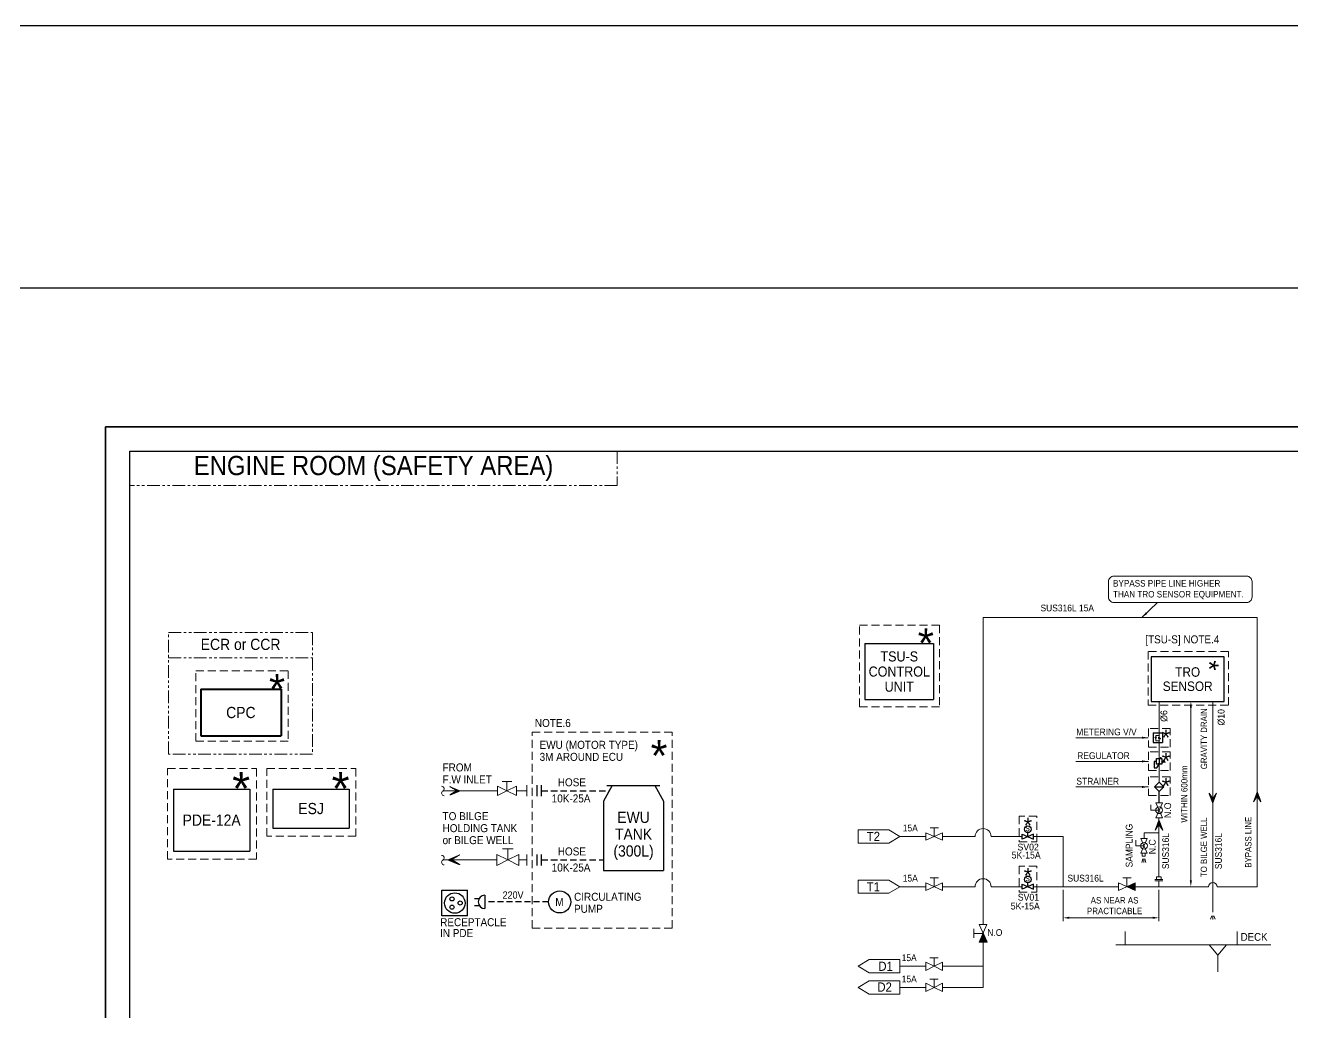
# Model space of a CAD drawing. Extents: x -1315200 to -1014507, y 2616811 to 2674779.
# Drawn here: x -1149624 to -1110050, y 2643946 to 2674779 of the extents above; entities that cross this region are included whole.
import ezdxf

# ---------------------------------------------------------------- set-up
doc = ezdxf.new("R2010")
doc.units = 0
doc.header["$LTSCALE"] = 25
doc.header["$MEASUREMENT"] = 0
doc.header["$PDMODE"] = 3
doc.header["$PDSIZE"] = -7
for name, pattern in [('_DASH', [0.6, 0.4, -0.2]), ('ACAD_ISO03W100', [30, 12, -18]), ('DASHED', [0.75, 0.5, -0.25]), ('DASHED2', [0.375, 0.25, -0.125]), ('HIDDEN', [0.375, 0.25, -0.125]), ('PHANTOM2', [31.75, 15.875, -3.175, 3.175, -3.175, 3.175, -3.175])]:
    doc.linetypes.add(name, pattern=pattern)
doc.layers.get('0').update_dxf_attribs({"linetype": 'CONTINUOUS', "lineweight": 9})
doc.layers.get('DEFPOINTS').update_dxf_attribs({"linetype": 'CONTINUOUS'})
doc.layers.add('0.1 Defpoints', color=7, linetype='CONTINUOUS', plot=False)
doc.layers.add('0.2 Dwg sheet', color=7, linetype='CONTINUOUS')
doc.layers.add('0.3 Text', color=7, linetype='CONTINUOUS')
for name, color, linetype, lineweight in [('0.4 Maker scope box', 3, 'HIDDEN', 9), ('0.5 Dim', 1, 'CONTINUOUS', 9), ('1.1 Y_Pipe', 7, 'CONTINUOUS', 13), ('1.5 M_Equip', 4, 'CONTINUOUS', 30), ('1.6 M_Cable', 2, 'CONTINUOUS', 25), ('1.9 Arrow', 1, 'CONTINUOUS', 9)]:
    doc.layers.add(name, color=color, linetype=linetype, lineweight=lineweight)
doc.styles.add('ARIAL', font='arial.ttf')
doc.styles.get("Standard").update_dxf_attribs({"font": '', "width": 0.95, "height": 250})
doc.styles.get('Standard').set_extended_font_data('Gulim')
doc.dimstyles.new('TC50', dxfattribs={"dimtxt": 250, "dimasz": 200, "dimexe": 100, "dimexo": 100, "dimgap": 100, "dimtad": 1, "dimtoh": 1, "dimdec": 0, "dimrnd": 0.0005, "dimzin": 9, "dimdsep": 46, "dimtxsty": 'Standard', "dimcen": -3.5, "dimclrd": 1, "dimclre": 1, "dimazin": 2, "dimtfac": 0.6, "dimtdec": 0, "dimtmove": 0, "dimatfit": 3, "dimfxl": 4, "dimtolj": 1, "dimlwd": 15, "dimlwe": 15, "dimarcsym": 0})
pattern_1 = [(13.885806738, (-1142496.173067, 2603679.227053), (-0.00395095011, 0.015982025189), [])]

# ---------------------------------------------------------------- blocks, each defined once
blk = doc.blocks.new('*D27')
at = {"color": 1, "linetype": 'ByBlock', "lineweight": 15, "ltscale": 30, "transparency": 16777216}
for p, q in [((-1117220, 2647779), (-1117220, 2646808)), ((-1114226, 2647779), (-1114226, 2646808)), ((-1114426, 2646908), (-1117020, 2646908))]:
    blk.add_line(p, q, dxfattribs=at)
at = {"color": 1, "linetype": 'Continuous', "ltscale": 30, "transparency": 16777216}
for points in [[(-1117020, 2646942), (-1117020, 2646875), (-1117220, 2646908)], [(-1114426, 2646942), (-1114426, 2646875), (-1114226, 2646908)]]:
    blk.add_solid(points, dxfattribs=at)
at = {"layer": 'DEFPOINTS', "color": 0, "linetype": 'Continuous', "ltscale": 30, "transparency": 16777216}
for p in [(-1117220, 2647879), (-1114226, 2647879), (-1117220, 2646908)]:
    blk.add_point(p, dxfattribs=at)
at = {"color": 0, "linetype": 'Continuous', "ltscale": 30, "transparency": 16777216, "insert": (-1115611, 2647287), "char_height": 250, "attachment_point": 5}
blk.add_mtext('\\A1;{\\H0.8x;AS NEAR AS  \\PPRACTICABLE}', dxfattribs=at)
blk = doc.blocks.new('*D28')
at = {"color": 1, "linetype": 'ByBlock', "lineweight": 15, "ltscale": 30, "transparency": 16777216}
blk.add_line((-1113229, 2648079), (-1113229, 2653467), dxfattribs=at)
at = {"color": 1, "linetype": 'Continuous', "ltscale": 30, "transparency": 16777216}
for points in [[(-1113262, 2653467), (-1113196, 2653467), (-1113229, 2653667)], [(-1113262, 2648079), (-1113196, 2648079), (-1113229, 2647879)]]:
    blk.add_solid(points, dxfattribs=at)
at = {"layer": 'DEFPOINTS', "color": 0, "linetype": 'Continuous', "ltscale": 30, "transparency": 16777216}
for p in [(-1113229, 2653667), (-1113229, 2653667), (-1113229, 2647879)]:
    blk.add_point(p, dxfattribs=at)
at = {"color": 0, "linetype": 'Continuous', "ltscale": 30, "transparency": 16777216, "insert": (-1113433, 2650773), "char_height": 250, "attachment_point": 5, "rotation": 90}
blk.add_mtext('\\A1;{\\H0.8x;WITHIN 600mm}', dxfattribs=at)
blk = doc.blocks.new('양식 51-Q-02-08')
at = {"layer": '0.1 Defpoints'}
blk.add_lwpolyline([(-2677005, 1033560), (-2613196, 1033560), (-2613196, 988132), (-2677005, 988132)], close=True, dxfattribs=at)
at = {"layer": '0.2 Dwg sheet'}
blk.add_lwpolyline([(-2613953, 989196), (-2676245, 989196), (-2676245, 1032800), (-2613953, 1032800)], close=True, dxfattribs=at)

msp = doc.modelspace()

# ---------------------------------------------------------------- hatches: boundary and pattern name
at = {"layer": '0.5 Dim'}
h = msp.add_hatch(dxfattribs=at)
h.set_pattern_fill('ANSI31', color=256, scale=0.005185, angle=328.88581)
h.set_pattern_definition(pattern_1)
h.paths.add_polyline_path([(-1114201.5, 2652509.7), (-1114174.6, 2652499.9), (-1114198.7, 2652514.4)])
h = msp.add_hatch(dxfattribs=at)
h.set_pattern_fill('ANSI31', color=256, scale=0.005185, angle=328.88581)
h.set_pattern_definition(pattern_1)
h.paths.add_polyline_path([(-1114195.9, 2652519.1), (-1114174.6, 2652499.9), (-1114198.7, 2652514.4)])
at = {"layer": '0.5 Dim', "linetype": 'Continuous', "ltscale": 30}
h = msp.add_hatch(dxfattribs=at)
h.set_pattern_fill('ANSI31', color=256, angle=90)
h.set_pattern_definition([(135, (-1126698.36251, 4097291.01093), (-0.088388347648, -0.088388347648), [])])
h.paths.add_polyline_path([(-1112661.2, 2650805), (-1112543.9, 2650623.6), (-1112426.6, 2650805), (-1112543.9, 2650498)])
h = msp.add_hatch(dxfattribs=at)
h.set_pattern_fill('ANSI31', color=256, angle=90)
h.set_pattern_definition([(135, (-1125311.56803, 4097624.7241), (-0.088388347648, -0.088388347648), [])])
h.paths.add_polyline_path([(-1111274.4, 2650524.8), (-1111157.1, 2650706.1), (-1111039.9, 2650524.8), (-1111157.1, 2650831.7)])
h = msp.add_hatch(dxfattribs=at)
h.set_pattern_fill('ANSI31', color=256, angle=90)
h.set_pattern_definition([(135, (-1128380.37347, 4096745.79807), (-0.088388347648, -0.088388347648), [])])
h.paths.add_polyline_path([(-1114343.2, 2649645.8), (-1114225.9, 2649827.1), (-1114108.7, 2649645.8), (-1114225.9, 2649952.8)])
at = {"layer": '1.1 Y_Pipe'}
msp.add_hatch(color=256, dxfattribs=at).paths.add_polyline_path([(-1115227.1, 2647879.5), (-1114966.3, 2647995.2), (-1114966.3, 2647763.7)])
h = msp.add_hatch(dxfattribs=at)
h.set_pattern_fill('ANSI31', color=256, scale=0.88616, angle=90)
h.set_pattern_definition([(135, (-782929.35161, 2523580.70961), (-0.078326218152, -0.078326218152), [])])
h.paths.add_polyline_path([(-1119716.8, 2646422.9), (-1119594, 2646148.8), (-1119837.7, 2646148)])
at = {"layer": '1.5 M_Equip'}
h = msp.add_hatch(color=256, dxfattribs=at)
h.paths.add_polyline_path([(-1114222.1, 2651884.4), (-1114211.6, 2651846.9), (-1114232.6, 2651846.9)])
h.paths.add_polyline_path([(-1114232.7, 2651740.3), (-1114211.7, 2651740.3), (-1114222.2, 2651702.8)])
at = {"layer": '1.9 Arrow'}
h = msp.add_hatch(dxfattribs=at)
h.set_pattern_fill('ANSI31', color=1, scale=0.459104, angle=-180, style=0)
h.set_pattern_definition([(225, (-811507.90826, 3044637.45702), (0.0405794473345, -0.0405794473345), [])])
h.paths.add_polyline_path([(-1136369.1, 2651003.8), (-1136155, 2650873.9), (-1136369.1, 2650744), (-1136057.6, 2650873.9)])
h = msp.add_hatch(dxfattribs=at)
h.set_pattern_fill('ANSI31', color=1, scale=0.542545, style=0)
h.set_pattern_definition([(315, (-1519959.69641, 3114049.14189), (-0.0479546550996, -0.0479546550996), [])])
h.paths.add_polyline_path([(-1136055.8, 2648873.7), (-1136308.9, 2648720.1), (-1136055.8, 2648566.6), (-1136423.9, 2648720.1)])

# ---------------------------------------------------------------- linework, layer by layer
at = {"layer": '0.1 Defpoints', "color": 152, "true_color": 0x2776bb}
for p, q in [((-1315199.7, 2674778.8), (-1014506.6, 2674778.8)), ((-1315199.7, 2666583.8), (-1014506.6, 2666583.8))]:
    msp.add_line(p, q, dxfattribs=at)
at = {"layer": '0.1 Defpoints', "color": 4, "linetype": 'ByBlock'}
msp.add_lwpolyline([(-1147124.5, 2616811.4), (-1083315.6, 2616811.4), (-1083315.6, 2662239.3), (-1147124.5, 2662239.3)], close=True, dxfattribs=at)
at = {"layer": '0.3 Text'}
for p, q in [((-1114407.6, 2652680.4, 0), (-1114407.6, 2652386.4, 0)), ((-1114407.6, 2652680.4, 0), (-1114113.6, 2652680.4, 0)), ((-1114113.6, 2652680.4, 0), (-1114113.6, 2652386.4, 0)), ((-1114407.6, 2652386.4, 0), (-1114113.6, 2652386.4, 0)), ((-1114368.7, 2650995.4, 0), (-1114222.1, 2651142.1, 0)), ((-1114075.4, 2650995.4, 0), (-1114222.1, 2651142.1, 0)), ((-1114222.1, 2650848.8, 0), (-1114368.7, 2650995.4, 0)), ((-1114222.1, 2650848.8, 0), (-1114075.4, 2650995.4, 0))]:
    msp.add_line(p, q, dxfattribs=at)
at = {"layer": '0.3 Text', "linetype": 'ACAD_ISO03W100'}
msp.add_line((-1114368.7, 2650995.4, 0), (-1114075.4, 2650995.4, 0), dxfattribs=at)
at = {"layer": '0.4 Maker scope box', "linetype": 'DASHED', "lineweight": 15, "ltscale": 20}
msp.add_line((-1129422.5, 2646587.5), (-1129422.5, 2652708.4), dxfattribs=at)
at = {"layer": '0.4 Maker scope box', "linetype": 'DASHED', "lineweight": 15, "ltscale": 20, "elevation": 0}
for points in [[(-1123579.4, 2656050.6), (-1121077.4, 2656050.6), (-1121077.4, 2653501.8), (-1123579.4, 2653501.8)], [(-1114561.8, 2653552.8), (-1112056.3, 2653552.8), (-1112056.3, 2655225.1), (-1114561.8, 2655225.1)], [(-1114552.9, 2652239.6), (-1113874.5, 2652239.6), (-1113874.5, 2652824.7), (-1114552.9, 2652824.7)], [(-1114552.9, 2651509.2), (-1113874.5, 2651509.2), (-1113874.5, 2652094.3), (-1114552.9, 2652094.3)], [(-1114552.9, 2650727.8), (-1113874.5, 2650727.8), (-1113874.5, 2651312.9), (-1114552.9, 2651312.9)], [(-1118040.4, 2650082.7), (-1118592.6, 2650082.7), (-1118592.6, 2649278.5), (-1118040.4, 2649278.5)], [(-1118040.4, 2648516.6), (-1118592.6, 2648516.6), (-1118592.6, 2647712.5), (-1118040.4, 2647712.5)]]:
    msp.add_lwpolyline(points, close=True, dxfattribs=at)
at = {"layer": '0.4 Maker scope box', "linetype": 'DASHED', "lineweight": 15, "ltscale": 20}
for points in [[(-1141421.9, 2652426.3), (-1144305.5, 2652426.3), (-1144305.5, 2654622.3), (-1141421.9, 2654622.3)], [(-1145190.2, 2651574.3), (-1142410.2, 2651574.3), (-1142410.2, 2648742.3), (-1145190.2, 2648742.3)], [(-1142085.2, 2651574.3), (-1139305.2, 2651574.3), (-1139305.2, 2649462.3), (-1142085.2, 2649462.3)]]:
    msp.add_lwpolyline(points, close=True, dxfattribs=at)
msp.add_lwpolyline([(-1129422.5, 2646587.5), (-1133797.1, 2646587.5), (-1133797.1, 2652708.4), (-1129422.5, 2652708.4)], dxfattribs=at)
at = {"layer": '0.5 Dim'}
for p, q in [((-1114222.1, 2652680.4, 0), (-1114222.1, 2652386.4, 0)), ((-1114327.6, 2652511.3, 0), (-1114352.8, 2652545.8, 0)), ((-1114222.1, 2652600, 0), (-1114327.6, 2652600, 0)), ((-1114327.6, 2652600, 0), (-1114327.6, 2652556.1, 0)), ((-1114327.6, 2652511.3, 0), (-1114302.4, 2652545.8, 0)), ((-1114327.6, 2652511.3, 0), (-1114327.6, 2652437.5, 0)), ((-1114222.1, 2652437.5, 0), (-1114327.6, 2652437.5, 0)), ((-1114246.4, 2652543), (-1114198.7, 2652514.4)), ((-1114201.5, 2652509.7), (-1114198.7, 2652514.4)), ((-1114195.9, 2652519.1), (-1114198.7, 2652514.4))]:
    msp.add_line(p, q, dxfattribs=at)
at = {"layer": '0.5 Dim', "color": 3, "linetype": 'Continuous', "ltscale": 30, "elevation": 0}
msp.add_lwpolyline([(-1115629.4, 2657576.4), (-1111488.1, 2657576.4, -0.4142136), (-1111318.5, 2657406.8), (-1111318.5, 2656923.5, -0.4142136), (-1111488.1, 2656753.9), (-1115629.4, 2656753.9, -0.4142136), (-1115799, 2656923.5), (-1115799, 2657406.8, -0.4142136)], format="xyb", close=True, dxfattribs=at)
at = {"layer": '0.5 Dim', "linetype": 'Continuous', "ltscale": 30, "elevation": 0}
for points in [[(-1112661.2, 2650805), (-1112543.9, 2650498), (-1112426.6, 2650805), (-1112543.9, 2650623.6)], [(-1111274.4, 2650524.8), (-1111157.1, 2650831.7), (-1111039.9, 2650524.8), (-1111157.1, 2650706.1)], [(-1114343.2, 2649645.8), (-1114225.9, 2649952.8), (-1114108.7, 2649645.8), (-1114225.9, 2649827.1)]]:
    msp.add_lwpolyline(points, close=True, dxfattribs=at)
at = {"layer": '0.5 Dim'}
for centre, radius in [((-1114327.6, 2652539.3, 0), 16.8), ((-1114222.1, 2652600, 0), 8.99), ((-1114222.1, 2652437.5, 0), 8.99)]:
    msp.add_circle(centre, radius, dxfattribs=at)
for centre, start, end in [((-1114278, 2652526.4), 328.03861, 31.96139), ((-1114166.2, 2652526.4), 148.03861, 211.96139)]:
    msp.add_arc(centre, 51.3, start, end, dxfattribs=at)
at = {"layer": '1.1 Y_Pipe', "linetype": 'ByBlock', "ltscale": 3}
for p, q in [((-1111294, 2656284.3, 0), (-1119716.8, 2656284.3, 0)), ((-1112410.9, 2647879.5, 0), (-1111157.1, 2647879.5, 0)), ((-1119716.8, 2646148.4, 0), (-1119716.8, 2644732.7, 0)), ((-1121507.9, 2645395.9, 0), (-1122320.7, 2645395.9, 0)), ((-1119716.8, 2645395.9, 0), (-1120988.6, 2645395.9, 0)), ((-1122320.7, 2644732.7, 0), (-1121507.9, 2644732.7, 0)), ((-1120988.6, 2644732.7, 0), (-1119716.8, 2644732.7, 0))]:
    msp.add_line(p, q, dxfattribs=at)
at = {"layer": '1.1 Y_Pipe', "linetype": 'Continuous', "ltscale": 30}
for p, q in [((-1119716.8, 2646696.9, 0), (-1119716.8, 2656284.3, 0)), ((-1111294, 2656284.3, 0), (-1111157.1, 2656284.3, 0)), ((-1111157.1, 2647879.5, 0), (-1111157.1, 2656284.3, 0))]:
    msp.add_line(p, q, dxfattribs=at)
at = {"layer": '1.1 Y_Pipe', "color": 1, "linetype": 'PHANTOM2'}
msp.add_line((-1145153.4, 2655029.1), (-1140653.7, 2655029.1), dxfattribs=at)
at = {"layer": '1.1 Y_Pipe'}
for p, q in [((-1114222.1, 2652680.4, 0), (-1114222.1, 2653666.5, 0)), ((-1112543.9, 2647083.1, 0), (-1112543.9, 2653666.5, 0)), ((-1114222.1, 2652386.4, 0), (-1114222.1, 2651142.1, 0)), ((-1134731.7, 2651169.3), (-1134437.4, 2651169.3)), ((-1134584.5, 2650875), (-1134584.5, 2651169.3)), ((-1134878.8, 2650875), (-1136578.8, 2650875)), ((-1134878.8, 2650727.9), (-1134878.8, 2651022.2)), ((-1134878.8, 2651022.2), (-1134584.5, 2650875)), ((-1134584.5, 2650875), (-1134878.8, 2650727.9)), ((-1134584.5, 2650875), (-1134290.2, 2651022.2)), ((-1134584.5, 2650875), (-1134290.2, 2650727.9)), ((-1134290.2, 2650727.9), (-1134290.2, 2651022.2)), ((-1133962.6, 2650704.2), (-1133962.6, 2651045.9)), ((-1114475.3, 2650265.6, 0), (-1114475.3, 2650435, 0)), ((-1114324.7, 2650034.5, 0), (-1114119.5, 2650496.7, 0)), ((-1114324.7, 2650496.7, 0), (-1114119.5, 2650034.5, 0)), ((-1114324.7, 2650496.7, 0), (-1114119.5, 2650496.7, 0)), ((-1114222.1, 2650265.6, 0), (-1114475.3, 2650265.6, 0)), ((-1114119.5, 2650034.5, 0), (-1114324.7, 2650034.5, 0)), ((-1114225.9, 2650034.5, 0), (-1114225.9, 2648190.5, 0)), ((-1123614.5, 2649652.4, 0), (-1122663.6, 2649652.4, 0)), ((-1123614.5, 2649652.4, 0), (-1123614.5, 2649238.6, 0)), ((-1122320.7, 2649445.5, 0), (-1122663.6, 2649652.4, 0)), ((-1121508, 2649561.3, 0), (-1121508, 2649329.8, 0)), ((-1121508, 2649329.8, 0), (-1120986.5, 2649561.3, 0)), ((-1120986.5, 2649329.8, 0), (-1121508, 2649561.3, 0)), ((-1121107.6, 2649720.2, 0), (-1121368.3, 2649720.2, 0)), ((-1121242.6, 2649445.5, 0), (-1121242.6, 2649720.2, 0)), ((-1120981.9, 2649561.3, 0), (-1120981.9, 2649329.8, 0)), ((-1114691.8, 2649389.7, 0), (-1114691.8, 2649563.5, 0)), ((-1114691.8, 2649563.5, 0), (-1114225.9, 2649563.5, 0)), ((-1123614.5, 2649238.6, 0), (-1122663.6, 2649238.6, 0)), ((-1122320.7, 2649445.5, 0), (-1122663.6, 2649238.6, 0)), ((-1122320.7, 2649445.5, 0), (-1121508, 2649445.5, 0)), ((-1121251.9, 2649447.6, 0), (-1121233.3, 2649447.6, 0)), ((-1120981.9, 2649445.5, 0), (-1119966.8, 2649445.5, 0)), ((-1119466.8, 2649445.5, 0), (-1118495.4, 2649445.5, 0)), ((-1118142.7, 2649445.5, 0), (-1117220.5, 2649445.5, 0)), ((-1117220.5, 2647879.5, 0), (-1117220.5, 2649445.5, 0)), ((-1114945, 2649158.6, 0), (-1114945, 2649328, 0)), ((-1114691.8, 2649158.6, 0), (-1114945, 2649158.6, 0)), ((-1114794.4, 2648927.5, 0), (-1114589.2, 2649389.7, 0)), ((-1114794.4, 2649389.7, 0), (-1114589.2, 2648927.5, 0)), ((-1114794.4, 2649389.7, 0), (-1114589.2, 2649389.7, 0)), ((-1134899.2, 2648716.6), (-1136576.3, 2648716.6)), ((-1134899.2, 2648545.8), (-1134899.2, 2648887.5)), ((-1134899.2, 2648887.5), (-1134557.5, 2648716.6)), ((-1134557.5, 2648716.6), (-1134899.2, 2648545.8)), ((-1134728.4, 2649058.3), (-1134386.7, 2649058.3)), ((-1134557.5, 2648716.6), (-1134557.5, 2649058.3)), ((-1134557.5, 2648716.6), (-1134215.8, 2648887.5)), ((-1134557.5, 2648716.6), (-1134215.8, 2648545.8)), ((-1134215.8, 2648545.8), (-1134215.8, 2648887.5)), ((-1133962.6, 2648545.8), (-1133962.6, 2648887.5)), ((-1114589.2, 2648927.5, 0), (-1114794.4, 2648927.5, 0)), ((-1114729.3, 2648754, 0), (-1114764.6, 2648639.2, 0)), ((-1114698.2, 2648754, 0), (-1114698.2, 2648639.2, 0)), ((-1114667, 2648754, 0), (-1114631.7, 2648639.2, 0)), ((-1123614.5, 2648086.4, 0), (-1122663.6, 2648086.4, 0)), ((-1123614.5, 2648086.4, 0), (-1123614.5, 2647672.6, 0)), ((-1122320.7, 2647879.5, 0), (-1122663.6, 2648086.4, 0)), ((-1121508, 2647995.2, 0), (-1121508, 2647763.7, 0)), ((-1121508, 2647763.7, 0), (-1120986.5, 2647995.2, 0)), ((-1120986.5, 2647763.7, 0), (-1121508, 2647995.2, 0)), ((-1121107.6, 2648154.1, 0), (-1121368.3, 2648154.1, 0)), ((-1121242.6, 2647879.5, 0), (-1121242.6, 2648154.1, 0)), ((-1120981.9, 2647995.2, 0), (-1120981.9, 2647763.7, 0)), ((-1115492.4, 2647995.2, 0), (-1115492.4, 2647763.7, 0)), ((-1115492.4, 2647763.7, 0), (-1114971, 2647995.2, 0)), ((-1114971, 2647763.7, 0), (-1115492.4, 2647995.2, 0)), ((-1115092.1, 2648154.1, 0), (-1115352.8, 2648154.1, 0)), ((-1115227.1, 2647879.5, 0), (-1115227.1, 2648154.1, 0)), ((-1114966.3, 2647995.2, 0), (-1114966.3, 2647763.7, 0)), ((-1114101.9, 2648101.9, 0), (-1114350, 2648101.9, 0)), ((-1114101.9, 2648061.7, 0), (-1114350, 2648061.7, 0)), ((-1114296.6, 2648101.9, 0), (-1114296.6, 2648190.5, 0)), ((-1114155.3, 2648190.5, 0), (-1114296.6, 2648190.5, 0)), ((-1114225.9, 2648061.7, 0), (-1114225.9, 2647879.5, 0)), ((-1114155.3, 2648101.9, 0), (-1114155.3, 2648190.5, 0)), ((-1123614.5, 2647672.6, 0), (-1122663.6, 2647672.6, 0)), ((-1122320.7, 2647879.5, 0), (-1122663.6, 2647672.6, 0)), ((-1122320.7, 2647879.5, 0), (-1121508, 2647879.5, 0)), ((-1121251.9, 2647881.5, 0), (-1121233.3, 2647881.5, 0)), ((-1120981.9, 2647879.5, 0), (-1119966.8, 2647879.5, 0)), ((-1119466.8, 2647879.5, 0), (-1118495.4, 2647879.5, 0)), ((-1118142.7, 2647879.5, 0), (-1115492.4, 2647879.5, 0)), ((-1115236.4, 2647881.5, 0), (-1115217.8, 2647881.5, 0)), ((-1112677, 2647879.5, 0), (-1114966.3, 2647879.5, 0)), ((-1112575.2, 2646968.2, 0), (-1112616.5, 2646863.9, 0)), ((-1112543.9, 2646968.5, 0), (-1112543.9, 2646858.8, 0)), ((-1112512.6, 2646968.2, 0), (-1112471.3, 2646863.9, 0)), ((-1120006.3, 2646559.1, 0), (-1120005.4, 2646284.7, 0)), ((-1119716.8, 2646422.9, 0), (-1120005.8, 2646421.9, 0)), ((-1119594, 2646148.8, 0), (-1119839.5, 2646696.9, 0)), ((-1119839.5, 2646696.9, 0), (-1119596.2, 2646696.9, 0)), ((-1119596.2, 2646696.9, 0), (-1119837.7, 2646148, 0)), ((-1115285.4, 2646481.4, 0), (-1115285.4, 2646062, 0)), ((-1111779.1, 2646481.4, 0), (-1111779.1, 2646062, 0)), ((-1119594, 2646148.8, 0), (-1119837.7, 2646148, 0)), ((-1110726.7, 2646062, 0), (-1115568.4, 2646062, 0)), ((-1112654.9, 2646062, 0), (-1112387.5, 2645737.3, 0)), ((-1112120, 2646062, 0), (-1112387.5, 2645737.3, 0)), ((-1123614.5, 2645395.9, 0), (-1123271.6, 2645602.8, 0)), ((-1122320.7, 2645602.8, 0), (-1123271.6, 2645602.8, 0)), ((-1122320.7, 2645602.8, 0), (-1122320.7, 2645189, 0)), ((-1121378.1, 2645655.6, 0), (-1121118.4, 2645655.6, 0)), ((-1121248.3, 2645395.9, 0), (-1121248.3, 2645655.6, 0)), ((-1112387.5, 2645737.3, 0), (-1112387.5, 2645216.7, 0)), ((-1123614.5, 2645395.9, 0), (-1123271.6, 2645189, 0)), ((-1122320.7, 2645189, 0), (-1123271.6, 2645189, 0)), ((-1121507.9, 2645266.1, 0), (-1121507.9, 2645525.8, 0)), ((-1121507.9, 2645525.8, 0), (-1121248.3, 2645395.9, 0)), ((-1121248.3, 2645395.9, 0), (-1121507.9, 2645266.1, 0)), ((-1121248.3, 2645395.9, 0), (-1120988.6, 2645525.8, 0)), ((-1121248.3, 2645395.9, 0), (-1121248.3, 2645395.9, 0)), ((-1121248.3, 2645395.9, 0), (-1120988.6, 2645266.1, 0)), ((-1120988.6, 2645266.1, 0), (-1120988.6, 2645525.8, 0)), ((-1123614.5, 2644732.7, 0), (-1123271.6, 2644939.6, 0)), ((-1122320.7, 2644939.6, 0), (-1123271.6, 2644939.6, 0)), ((-1122320.7, 2644939.6, 0), (-1122320.7, 2644525.8, 0)), ((-1121507.9, 2644602.9, 0), (-1121507.9, 2644862.6, 0)), ((-1121507.9, 2644862.6, 0), (-1121248.3, 2644732.7, 0)), ((-1121378.1, 2644992.4, 0), (-1121118.4, 2644992.4, 0)), ((-1121248.3, 2644732.7, 0), (-1121248.3, 2644992.4, 0)), ((-1121248.3, 2644732.7, 0), (-1120988.6, 2644862.6, 0)), ((-1120988.6, 2644602.9, 0), (-1120988.6, 2644862.6, 0)), ((-1123614.5, 2644732.7, 0), (-1123271.6, 2644525.8, 0)), ((-1122320.7, 2644525.8, 0), (-1123271.6, 2644525.8, 0)), ((-1121248.3, 2644732.7, 0), (-1121507.9, 2644602.9, 0)), ((-1121248.3, 2644732.7, 0), (-1121248.3, 2644732.7, 0)), ((-1121248.3, 2644732.7, 0), (-1120988.6, 2644602.9, 0))]:
    msp.add_line(p, q, dxfattribs=at)
at = {"layer": '1.1 Y_Pipe', "color": 1}
for p in [(-1114201.5, 2652509.7), (-1114195.9, 2652519.1)]:
    msp.add_line(p, (-1114174.6, 2652499.9), dxfattribs=at)
at = {"layer": '1.1 Y_Pipe', "linetype": 'Continuous', "lineweight": 0, "ltscale": 30}
for p, q in [((-1134290.2, 2650875), (-1133962.6, 2650875)), ((-1134214.6, 2648716.6), (-1133962.6, 2648716.6))]:
    msp.add_line(p, q, dxfattribs=at)
at = {"layer": '1.1 Y_Pipe', "lineweight": -3, "ltscale": 100}
msp.add_line((-1114222.1, 2650496.7, 0), (-1114222.1, 2650848.8, 0), dxfattribs=at)
at = {"layer": '1.1 Y_Pipe', "color": 0}
for p, q in [((-1114744.8, 2648927.5, 0), (-1114744.8, 2648834.2, 0)), ((-1114744.8, 2648834.2, 0), (-1114651.5, 2648834.2, 0)), ((-1114651.5, 2648927.5, 0), (-1114651.5, 2648834.2, 0))]:
    msp.add_line(p, q, dxfattribs=at)
at = {"layer": '1.1 Y_Pipe', "color": 1, "linetype": 'PHANTOM2'}
for points in [[(-1146364.8, 2661479.6), (-1131138.6, 2661479.6), (-1131138.6, 2660405.4), (-1146364.8, 2660405.4)], [(-1145153.4, 2655821.5), (-1140653.7, 2655821.5), (-1140653.7, 2652021.2), (-1145153.4, 2652021.2)]]:
    msp.add_lwpolyline(points, close=True, dxfattribs=at)
at = {"layer": '1.1 Y_Pipe'}
for centre in [(-1114222.1, 2650265.6, 0), (-1114691.8, 2649158.6, 0)]:
    msp.add_circle(centre, 104.2, dxfattribs=at)
for centre, radius, start, end in [((-1136626.5, 2650936.3), 79.2, 300, 90), ((-1136547.3, 2650799.1), 79.2, 120, 270), ((-1136626.5, 2648777.9), 79.2, 300, 90), ((-1136547.3, 2648640.7), 79.2, 120, 270), ((-1112543.9, 2647879.5, 0), 133, 0, 180)]:
    msp.add_arc(centre, radius, start, end, dxfattribs=at)
at = {"layer": '1.1 Y_Pipe', "linetype": 'Continuous', "ltscale": 30}
for centre in [(-1119716.8, 2649445.5, 0), (-1119716.8, 2647879.5, 0)]:
    msp.add_arc(centre, 250, 0, 180, dxfattribs=at)
at = {"layer": '1.5 M_Equip'}
for p, q in [((-1123405.3, 2655469.5, 0), (-1123405.3, 2653722.9, 0)), ((-1123405.3, 2655469.5, 0), (-1121262.4, 2655469.5, 0)), ((-1121262.4, 2655469.5, 0), (-1121262.4, 2653722.9, 0)), ((-1123405.3, 2653722.9, 0), (-1121262.4, 2653722.9, 0)), ((-1114222.1, 2651884.4), (-1114232.6, 2651846.9)), ((-1114222.1, 2651884.4), (-1114222.2, 2651702.8)), ((-1114211.6, 2651846.9), (-1114222.1, 2651884.4)), ((-1114165.3, 2651921.8, 0), (-1114175.8, 2651884.4, 0)), ((-1114154.8, 2651884.3, 0), (-1114175.8, 2651884.4, 0)), ((-1114154.8, 2651884.3, 0), (-1114165.3, 2651921.8, 0)), ((-1114379.6, 2651793.7), (-1114379.7, 2651591.7)), ((-1114379.7, 2651591.7), (-1114287.1, 2651591.6)), ((-1114305.5, 2651793.7), (-1114379.6, 2651793.7)), ((-1114287.1, 2651591.6), (-1114222.2, 2651702.8)), ((-1114222.2, 2651702.8), (-1114232.7, 2651740.3)), ((-1114211.7, 2651740.3), (-1114232.7, 2651740.3)), ((-1114211.6, 2651846.9), (-1114232.6, 2651846.9)), ((-1114211.7, 2651740.3), (-1114222.2, 2651702.8)), ((-1114138.8, 2651793.5), (-1114109.7, 2651825.5)), ((-1114109.7, 2651825.5), (-1114091.6, 2651758.7)), ((-1114091.6, 2651758.7), (-1114065.2, 2651825.4)), ((-1114065.2, 2651825.4), (-1114037, 2651757.6)), ((-1144996.6, 2650928.6), (-1144996.6, 2648988)), ((-1144996.6, 2650928.6), (-1142615.7, 2650928.6)), ((-1142615.7, 2650928.6), (-1142615.7, 2648988)), ((-1141891.6, 2650928.6), (-1141891.6, 2649708)), ((-1141891.6, 2650928.6), (-1139510.7, 2650928.6)), ((-1139510.7, 2650928.6), (-1139510.7, 2649708)), ((-1141891.6, 2649708), (-1139510.7, 2649708)), ((-1144996.6, 2648988), (-1142615.7, 2648988))]:
    msp.add_line(p, q, dxfattribs=at)
at = {"layer": '1.5 M_Equip', "color": 4, "lineweight": 40}
for p, q in [((-1144147, 2654044.5), (-1144147, 2652589.3)), ((-1144147, 2654044.5), (-1141640.6, 2654044.5)), ((-1141640.6, 2654044.5), (-1141640.6, 2652589.3)), ((-1144147, 2652589.3), (-1141640.6, 2652589.3))]:
    msp.add_line(p, q, dxfattribs=at)
at = {"layer": '1.5 M_Equip', "color": 4}
for p, q in [((-1133637, 2650704.2), (-1133637, 2651045.9)), ((-1133510.7, 2650704.2), (-1133510.7, 2651045.9)), ((-1131298.8, 2651041.8), (-1131570.7, 2650549.1)), ((-1131471.1, 2651041.8), (-1129808.5, 2651041.8)), ((-1129964.8, 2651041.8), (-1129692.9, 2650549.1)), ((-1131570.7, 2650549.1), (-1131570.7, 2648386.6)), ((-1129692.9, 2650549.1), (-1129692.9, 2648386.6)), ((-1118495.4, 2649367.2, 0), (-1118495.4, 2649523.8, 0)), ((-1118495.4, 2649523.8, 0), (-1118142.7, 2649367.2, 0)), ((-1118142.7, 2649523.8, 0), (-1118495.4, 2649367.2, 0)), ((-1118319.1, 2649445.5, 0), (-1118319.1, 2649569.1, 0)), ((-1118142.7, 2649367.2, 0), (-1118142.7, 2649523.8, 0)), ((-1133637, 2648545.8), (-1133637, 2648887.5)), ((-1133510.7, 2648545.8), (-1133510.7, 2648887.5)), ((-1131570.7, 2648386.6), (-1129692.9, 2648386.6)), ((-1118495.4, 2647801.2, 0), (-1118495.4, 2647957.8, 0)), ((-1118495.4, 2647957.8, 0), (-1118142.7, 2647801.2, 0)), ((-1118142.7, 2647957.8, 0), (-1118495.4, 2647801.2, 0)), ((-1118319.1, 2647879.5, 0), (-1118319.1, 2648003, 0)), ((-1118142.7, 2647801.2, 0), (-1118142.7, 2647957.8, 0))]:
    msp.add_line(p, q, dxfattribs=at)
at = {"layer": '1.5 M_Equip', "color": 4, "linetype": '_DASH', "ltscale": 20}
for p, q in [((-1133510.7, 2650875), (-1131390.8, 2650875)), ((-1133510.7, 2648716.6), (-1131570.7, 2648716.6))]:
    msp.add_line(p, q, dxfattribs=at)
at = {"layer": '1.5 M_Equip', "color": 6}
for p, q in [((-1136614, 2646969.7), (-1136614, 2647769.1)), ((-1136614, 2647769.1), (-1135814.6, 2647769.1)), ((-1135814.6, 2646969.7), (-1135814.6, 2647769.1)), ((-1135814.6, 2646969.7), (-1136614, 2646969.7))]:
    msp.add_line(p, q, dxfattribs=at)
at = {"layer": '1.5 M_Equip', "color": 4, "elevation": 0}
msp.add_lwpolyline([(-1112189.5, 2655052.9), (-1114466.4, 2655052.9), (-1114466.4, 2653666.5), (-1112189.5, 2653666.5)], close=True, dxfattribs=at)
at = {"layer": '1.5 M_Equip', "elevation": 0}
msp.add_lwpolyline([(-1114138.7, 2651884.3), (-1114138.9, 2651702.7), (-1114305.6, 2651702.9), (-1114305.4, 2651884.5)], close=True, dxfattribs=at)
at = {"layer": '1.5 M_Equip', "color": 4}
for centre, radius in [((-1118319.1, 2649673.9, 0), 104.8), ((-1118319.1, 2648107.8, 0), 104.8), ((-1132937, 2647404.7), 345.7)]:
    msp.add_circle(centre, radius, dxfattribs=at)
at = {"layer": '1.5 M_Equip', "color": 6}
for centre, radius in [((-1136214.3, 2647369.4), 319.8), ((-1136302.2, 2647497.3), 64), ((-1136302.2, 2647241.5), 64), ((-1136046.4, 2647369.4), 64)]:
    msp.add_circle(centre, radius, dxfattribs=at)
at = {"layer": '1.6 M_Cable', "color": 2, "ltscale": 4}
for p, q in [((-1135273.7, 2647612.4), (-1135273.7, 2647197)), ((-1135596.9, 2647513.6), (-1135450.6, 2647513.6)), ((-1135596.9, 2647295.9), (-1135450.6, 2647295.9))]:
    msp.add_line(p, q, dxfattribs=at)
at = {"layer": '1.6 M_Cable', "color": 2, "linetype": 'DASHED2', "ltscale": 30}
msp.add_line((-1133282.7, 2647404.7), (-1135273.7, 2647404.7), dxfattribs=at)
at = {"layer": '1.6 M_Cable', "color": 2, "ltscale": 4}
msp.add_arc((-1135273.7, 2647404.7), 207.7, 90, 270, dxfattribs=at)
at = {"layer": '1.9 Arrow', "color": 1}
for p, q in [((-1136137.7, 2650873.9), (-1136369.1, 2651003.8)), ((-1136055.8, 2648873.7), (-1136329.3, 2648720.1))]:
    msp.add_line(p, q, dxfattribs=at)

# ---------------------------------------------------------------- block references
at = {"color": 217, "linetype": 'Continuous', "true_color": 0x93278f}
msp.add_blockref('양식 51-Q-02-08', (1529880.5, 1628679.3), dxfattribs=at)

# ---------------------------------------------------------------- texts
at = {"layer": '0.3 Text', "linetype": 'Continuous', "width": 0.95}
for s, p in [('SUS316L 15A', (-1117923.3, 2656477.5, 0)), ('METERING V/V', (-1116809, 2652605.6, 0)), ('REGULATOR', (-1116776.8, 2651865.9)), ('STRAINER', (-1116803, 2651067.6, 0)), ('SUS316L', (-1117080.6, 2648039.6, 0))]:
    msp.add_text(s, height=212, dxfattribs=at).set_placement(p)
at = {"layer": '0.3 Text', "color": 3, "linetype": 'Continuous', "width": 0.95}
for s, p in [('[TSU-S] NOTE.4', (-1114652.7, 2655478.4, 0)), ('NOTE.6', (-1133714.1, 2652867.2, 0))]:
    msp.add_text(s, height=250, dxfattribs=at).set_placement(p)
at = {"layer": '0.3 Text', "width": 0.98}
for s, p in [('Ø6', (-1113964.7, 2653028.7, 0)), ('Ø10', (-1112177.8, 2652913.1, 0)), ('N.O', (-1113846.4, 2650025.8, 0)), ('N.C', (-1114328.4, 2648892.4, 0))]:
    msp.add_text(s, height=212, rotation=90, dxfattribs=at).set_placement(p)
at = {"layer": '0.3 Text', "lineweight": -3, "width": 0.95}
for s, p in [('GRAVITY DRAIN', (-1112722.4, 2651547.8, 0)), ('TO BILGE WELL', (-1112723.2, 2648179.4, 0)), ('BYPASS LINE', (-1111336.6, 2648474.6, -3249.4))]:
    msp.add_text(s, height=196.558, rotation=90, dxfattribs=at).set_placement(p)
at = {"layer": '0.3 Text', "color": 0, "linetype": 'Continuous', "width": 0.95}
for s, height, p in [('HOSE', 250, (-1132998.4, 2651014.6)), ('10K-25A', 250, (-1133187, 2650511.2)), ('HOSE', 250, (-1132998.4, 2648856.2)), ('10K-25A', 250, (-1133187, 2648352.8)), ('220V', 225.36, (-1134721.4, 2647506.9)), ('M', 250, (-1133075, 2647276.8)), ('RECEPTACLE', 250, (-1136670.7, 2646646.3)), ('IN PDE ', 250, (-1136674.2, 2646306.8))]:
    msp.add_text(s, height=height, dxfattribs=at).set_placement(p)
at = {"layer": '0.3 Text', "color": 0, "width": 0.95}
for s, p in [('T2', (-1123351.2, 2649306, 0)), ('T1', (-1123351, 2647732.4, 0)), ('D1', (-1122989.1, 2645252.2, 0)), ('D2', (-1123019.8, 2644603, 0))]:
    msp.add_text(s, height=286.45, dxfattribs=at).set_placement(p)
at = {"layer": '0.3 Text', "linetype": 'ByBlock', "width": 0.95}
for p in [(-1122224.3, 2649605.3, 0), (-1122224.3, 2648039.3, 0), (-1122258.3, 2645555.7, 0), (-1122258.3, 2644892.5, 0)]:
    msp.add_text('15A', height=212, dxfattribs=at).set_placement(p)
at = {"layer": '0.3 Text', "linetype": 'Continuous', "width": 0.95}
for p in [(-1113911.3, 2648427.1, 0), (-1112261.9, 2648427.1, 0)]:
    msp.add_text('SUS316L', height=212, rotation=90, dxfattribs=at).set_placement(p)
at = {"layer": '0.3 Text'}
for s, height, width, p in [('SV02', 212, 0.98, (-1118642.3, 2649011.3, 0)), ('5K-15A', 212, 0.98, (-1118825.6, 2648759.2, 0)), ('SV01', 212, 0.98, (-1118633.5, 2647445.8, 0)), ('5K-15A', 212, 0.98, (-1118853.1, 2647167.7, 0)), ('N.O', 212, 0.95, (-1119584.2, 2646343.2, 0)), ('DECK', 242.89, 0.95, (-1111673.4, 2646190.7, 0))]:
    msp.add_text(s, height=height, dxfattribs=dict(at, width=width)).set_placement(p)
at = {"layer": '0.3 Text', "attachment_point": 5, "line_spacing_factor": 0.9}
for s, insert, char_height, width in [('\\pxqc;ENGINE ROOM (SAFETY AREA)', (-1138751.7, 2660942.5), 600, 15226.206), ('\\pxqc;ECR or CCR', (-1142903.5, 2655445.3), 350, 3911.813), ('\\pxqc;TSU-S\\PCONTROL \\PUNIT', (-1122333.8, 2654596.2, 0), 315, 1928.537), ('TRO SENSOR', (-1113328, 2654359.7, 0), 296.8, 2276.924), ('\\pxqc;CPC ', (-1142893.8, 2653316.9), 350, 3911.813), ('\\pxqc;ESJ ', (-1140701.2, 2650318.3), 350, 3911.813), ('\\pxqc;PDE-12A', (-1143806.2, 2649958.3), 350, 3911.813), ('\\pxqc;EWU \\PTANK\\P(300L)', (-1130631.8, 2649467.8), 350, 3911.813)]:
    msp.add_mtext(s, dxfattribs=dict(at, insert=insert, char_height=char_height, width=width))
at = {"layer": '0.3 Text', "linetype": 'Continuous', "ltscale": 30, "insert": (-1110700.6, 2657456, 0), "char_height": 203.817, "width": 4957.647, "attachment_point": 3}
msp.add_mtext('\\pxql;BYPASS PIPE LINE HIGHER \\PTHAN TRO SENSOR EQUIPMENT.', dxfattribs=at)
at = {"layer": '0.3 Text', "color": 0, "insert": (-1131490.9, 2652120.7), "char_height": 250, "width": 4149.699, "attachment_point": 5, "line_spacing_factor": 0.9}
msp.add_mtext('\\pxql;EWU (MOTOR TYPE)\\P3M AROUND ECU ', dxfattribs=at)
at = {"layer": '0.3 Text', "color": 0, "linetype": 'Continuous', "char_height": 250, "attachment_point": 5, "line_spacing_factor": 0.9}
for s, insert, width in [('\\pxql;FROM \\PF.W INLET', (-1135589.9, 2651416.8), 2010.831), ('\\pxql;TO BILGE HOLDING TANK or BILGE WELL', (-1135309.6, 2649706.3), 2571.508), ('\\pxql;CIRCULATING\\PPUMP', (-1131203.8, 2647375.5), 2571.508)]:
    msp.add_mtext(s, dxfattribs=dict(at, insert=insert, width=width))
at = {"layer": '0.3 Text', "insert": (-1115261.9, 2648482.2, 0), "char_height": 212, "attachment_point": 1, "rotation": 90}
msp.add_mtext('SAMPLING', dxfattribs=at)
at = {"layer": '0.4 Maker scope box', "linetype": 'DASHED', "lineweight": 15, "ltscale": 20, "style": 'ARIAL'}
for height, p in [(932.7, (-1121758.5, 2655019.7, 0)), (932.7, (-1142018, 2653587.7)), (1036.3, (-1143166.8, 2650428.8)), (1036.3, (-1140061.8, 2650428.8))]:
    msp.add_text('*', height=height, dxfattribs=at).set_placement(p)
msp.add_text('*', height=594, rotation=270, dxfattribs=at).set_placement((-1112955.4, 2654950.5, 0))
at = {"layer": '0.4 Maker scope box', "style": 'ARIAL'}
for height, p in [(489.4, (-1114140.5, 2652292.6, 0)), (972, (-1130099.1, 2651485.3)), (489.4, (-1114140.5, 2651562.2, 0)), (489.4, (-1114140.5, 2650780.7, 0)), (489.4, (-1118450.9, 2649543.3, 0)), (489.4, (-1118450.9, 2647977.3, 0))]:
    msp.add_text('*', height=height, dxfattribs=at).set_placement(p)
at = {"layer": '1.5 M_Equip', "color": 4, "width": 0.95}
for p in [(-1118389, 2649614.3, 0), (-1118389, 2648048.2, 0)]:
    msp.add_text('s', height=212, dxfattribs=at).set_placement(p)

# ---------------------------------------------------------------- dimensions: what is measured, and where the dimension line sits
at = {"color": 1, "linetype": 'Continuous', "ltscale": 30}
dim = msp.add_linear_dim(base=(-1113228.9, 2653666.5, 0), p1=(-1113228.9, 2647879.5, 0), p2=(-1113228.9, 2653666.5, 0), angle=90, text='{\\H0.8x;WITHIN 600mm}', dimstyle='TC50', override={"dimtxt": 200, "dimtoh": 0, "dimarcsym": 1}, dxfattribs=at)
dim.commit()
dim.dimension.update_dxf_attribs({"geometry": '*D28', "text_midpoint": (-1113228.9, 2650773, 0), "dimtype": 160})
dim = msp.add_linear_dim(base=(-1117220.5, 2646908.4, 0), p1=(-1114225.9, 2647879.5, 0), p2=(-1117220.5, 2647879.5, 0), text='{\\H0.8x;AS NEAR AS  \\PPRACTICABLE}', dimstyle='TC50', override={"dimtxt": 200, "dimtoh": 0, "dimarcsym": 1}, dxfattribs=at)
dim.commit()
dim.dimension.update_dxf_attribs({"geometry": '*D27', "text_midpoint": (-1115610.5, 2646908.4, 0), "dimtype": 160})

# ---------------------------------------------------------------- leaders
at = {"layer": '0.5 Dim', "color": 1, "linetype": 'Continuous', "ltscale": 30}
msp.add_leader([(-1114759.1, 2656284.3, 0), (-1114267.2, 2656753.9, 0)], dimstyle='TC50', override={"dimgap": 100, "dimtad": 0, "dimtoh": 0, "dimarcsym": 1}, dxfattribs=at)
at = {"layer": '0.5 Dim', "ltscale": 30}
for points in [[(-1114558.8, 2652533.4, 0), (-1116822.9, 2652533.4, 0)], [(-1114555.9, 2651793.7), (-1116819.9, 2651793.7)], [(-1114552.9, 2650995.4, 0), (-1116817, 2650995.4, 0)]]:
    msp.add_leader(points, dimstyle='TC50', override={"dimtoh": 0, "dimarcsym": 1}, dxfattribs=at)

doc.saveas('drawing.dxf')
